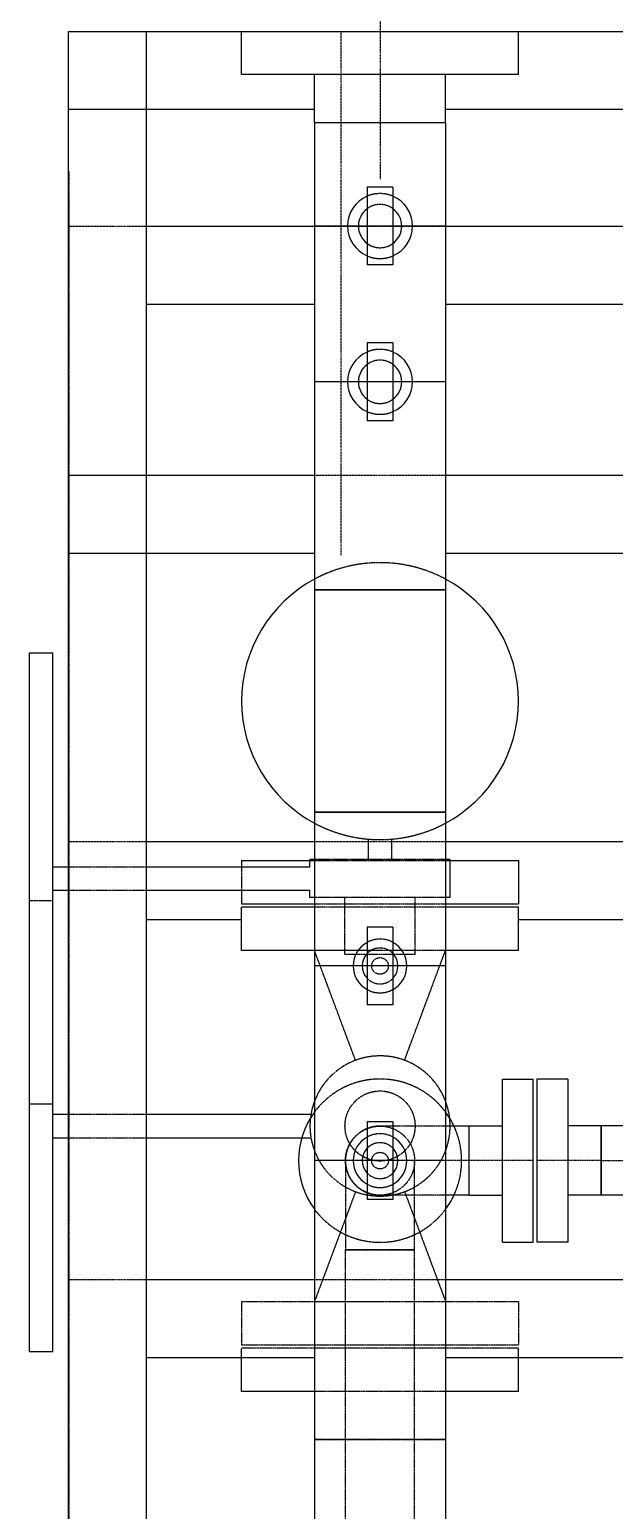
# Model space of a CAD drawing. Header units: millimetres. Extents: x -10011772 to -8149599, y 2847708 to 3434448.
# Drawn here: x -9500925 to -9499423, y 3187365 to 3191168 of the extents above; entities that cross this region are included whole.
import ezdxf

# ---------------------------------------------------------------- set-up
doc = ezdxf.new("R2010")
doc.units = ezdxf.units.MM
for name, pattern in [('DASHDOT2', [0.5, 0.25, -0.125, 0, -0.125]), ('DIVIDE2', [0.625, 0.25, -0.125, 0, -0.125, 0, -0.125]), ('HIDDEN2', [0.1875, 0.125, -0.0625])]:
    doc.linetypes.add(name, pattern=pattern)
doc.layers.add('总平面底图', color=9, linetype='Continuous')

# ---------------------------------------------------------------- blocks, each defined once
blk = doc.blocks.new('总平面底图 爆炸危险区 LOCATION I')
at = {"layer": '总平面底图', "linetype": 'DASHDOT2'}
for p, q in [((224714.9, 132007), (224714.9, 131667.7)), ((224664.8, 131185.1), (224664.8, 131857.7)), ((224315.6, 128677.7), (224315.6, 131677.7)), ((224314.9, 131607.5), (224415, 131607.5)), ((224630.7, 131607.5), (224799, 131607.5)), ((224314.9, 131287.8), (224415, 131287.8)), ((224630.7, 131287.8), (224799, 131287.8)), ((224314.9, 130817.5), (224415, 130817.5)), ((224630.7, 130817.5), (224799, 130817.5)), ((224314.9, 130255.2), (224415, 130255.2)), ((224630.7, 130255.2), (224799, 130255.2))]:
    blk.add_line(p, q, dxfattribs=at)
at = {"layer": '总平面底图', "linetype": 'Continuous'}
for p, q in [((224314.8, 131857.7), (225094.8, 131857.7)), ((224314.8, 129157.7), (224314.8, 131857.7)), ((224314.9, 129450.1), (224314.9, 131857.7)), ((224314.9, 131757.6), (224314.9, 131857.7)), ((224415, 129450.1), (224415, 131857.7)), ((224537.1, 131802.2), (224537.1, 131857.7)), ((224892.7, 131802.2), (224892.7, 131857.7)), ((224714.9, 131802.2), (224537.1, 131802.2)), ((224630.7, 131740.4), (224630.7, 131802.2)), ((224892.7, 131802.2), (224714.9, 131802.2)), ((224799, 131740.4), (224799, 131802.2)), ((224314.9, 131757.6), (224630.7, 131757.6)), ((224714.9, 131740.4), (224630.7, 131740.4)), ((224714.9, 131740.4), (224630.7, 131740.4)), ((224630.7, 131740.4), (224630.7, 131607.7)), ((224799, 131740.4), (224714.9, 131740.4)), ((224799, 131740.4), (224714.9, 131740.4)), ((224799, 131757.6), (226207.7, 131757.6)), ((224799, 131740.4), (224799, 131607.7)), ((224698.2, 131657.7), (224698.2, 131607.7)), ((224731.5, 131657.7), (224698.2, 131657.7)), ((224731.5, 131657.7), (224731.5, 131607.7)), ((224415, 131607.5), (224630.7, 131607.5)), ((224799, 131607.7), (224630.7, 131607.7)), ((224630.7, 131607.7), (224630.7, 131407.7)), ((224698.2, 131607.7), (224698.2, 131557.7)), ((224731.5, 131607.7), (224731.5, 131557.7)), ((224799, 131607.7), (224799, 131407.7)), ((224799, 131607.5), (225824.2, 131607.5)), ((224731.5, 131557.7), (224698.2, 131557.7)), ((224415, 131507.4), (224630.7, 131507.4)), ((224799, 131507.4), (225807.7, 131507.4)), ((224698.2, 131457.7), (224698.2, 131407.7)), ((224731.5, 131457.7), (224698.2, 131457.7)), ((224731.5, 131457.7), (224731.5, 131407.7)), ((224799, 131407.7), (224630.7, 131407.7)), ((224630.7, 131407.7), (224630.7, 131140.5)), ((224698.2, 131407.7), (224698.2, 131357.7)), ((224731.5, 131407.7), (224731.5, 131357.7)), ((224799, 131407.7), (224799, 131140.5)), ((224731.5, 131357.7), (224698.2, 131357.7)), ((224314.9, 131287.8), (224630.7, 131287.8)), ((224314.9, 131187.7), (224314.9, 131287.8)), ((224799, 131287.8), (225807.7, 131287.8)), ((224314.9, 131187.7), (224630.7, 131187.7)), ((224799, 131187.7), (225807.7, 131187.7)), ((224630.7, 131140.5), (224799, 131140.5)), ((224630.7, 131140.5), (224630.7, 130855)), ((224714.9, 131140.5), (224630.7, 131140.5)), ((224799, 131140.5), (224714.9, 131140.5)), ((224799, 131140.5), (224799, 130855)), ((224264.9, 130480.6), (224264.9, 131059.7)), ((224264.9, 131059.7), (224294.9, 131059.7)), ((224294.9, 130480.6), (224294.9, 131059.7)), ((224630.7, 130855), (224799, 130855)), ((224714.9, 130855), (224630.7, 130855)), ((224630.7, 130855), (224630.7, 130657.7)), ((224799, 130855), (224714.9, 130855)), ((224799, 130855), (224799, 130657.7)), ((224415, 130817.5), (224630.7, 130817.5)), ((224799, 130817.5), (225614.8, 130817.5)), ((224537.1, 130793.2), (224624.9, 130793.2)), ((224537.1, 130793.2), (224537.1, 130785.1)), ((224630.7, 130794.5), (224624.9, 130794.5)), ((224624.9, 130785.1), (224624.9, 130794.5)), ((224804.9, 130794.5), (224799, 130794.5)), ((224804.9, 130745.7), (224804.9, 130794.5)), ((224804.9, 130793.2), (224892.7, 130793.2)), ((224892.7, 130793.2), (224892.7, 130737.6)), ((224294.9, 130785.1), (224314.9, 130785.1)), ((224415, 130785.1), (224624.9, 130785.1)), ((224294.9, 130755.1), (224314.9, 130755.1)), ((224415, 130755.1), (224624.9, 130755.1)), ((224537.1, 130755.1), (224537.1, 130737.6)), ((224624.9, 130745.7), (224624.9, 130755.1)), ((224537.1, 130737.6), (224630.7, 130737.6)), ((224630.7, 130733.2), (224537.1, 130733.2)), ((224537.1, 130677.6), (224537.1, 130733.2)), ((224630.7, 130745.7), (224624.9, 130745.7)), ((224804.9, 130745.7), (224799, 130745.7)), ((224799, 130737.6), (224892.7, 130737.6)), ((224892.7, 130733.2), (224799, 130733.2)), ((224892.7, 130677.6), (224892.7, 130733.2)), ((224415, 130717.4), (224537.1, 130717.4)), ((224892.7, 130717.4), (225614.8, 130717.4)), ((224698.2, 130707.7), (224698.2, 130657.7)), ((224731.5, 130707.7), (224698.2, 130707.7)), ((224731.5, 130707.7), (224731.5, 130657.7)), ((224630.7, 130677.6), (224537.1, 130677.6)), ((224892.7, 130677.6), (224799, 130677.6)), ((224799, 130657.7), (224630.7, 130657.7)), ((224630.7, 130657.7), (224630.7, 130407.7)), ((224698.2, 130657.7), (224698.2, 130607.7)), ((224731.5, 130657.7), (224731.5, 130607.7)), ((224799, 130657.7), (224799, 130407.7)), ((224731.5, 130607.7), (224698.2, 130607.7)), ((224872, 130407.7), (224872, 130512.5)), ((224872, 130512.5), (224911.7, 130512.5)), ((224911.7, 130407.7), (224911.7, 130512.5)), ((224916.2, 130512.5), (224916.2, 130407.7)), ((224955.9, 130512.5), (224916.2, 130512.5)), ((224955.9, 130512.5), (224955.9, 130407.7)), ((224264.9, 130452.2), (224264.9, 130480.6)), ((224264.9, 130480.6), (224294.9, 130480.6)), ((224294.9, 130452.2), (224294.9, 130480.6)), ((224294.9, 130467.2), (224314.9, 130467.2)), ((224415, 130467.2), (224626.1, 130467.2)), ((224264.9, 130162.7), (224264.9, 130452.2)), ((224294.9, 130162.7), (224294.9, 130452.2)), ((224698.2, 130457.7), (224698.2, 130407.7)), ((224731.5, 130457.7), (224698.2, 130457.7)), ((224731.5, 130457.7), (224731.5, 130407.7)), ((224799, 130452.2), (224829.2, 130452.2)), ((224829.2, 130407.7), (224829.2, 130452.2)), ((224829.2, 130452.2), (224872, 130452.2)), ((224829.2, 130363.3), (224829.2, 130452.2)), ((224998.7, 130452.2), (224955.9, 130452.2)), ((224998.7, 130452.2), (224998.7, 130407.7)), ((224998.7, 130363.3), (224998.7, 130452.2)), ((225614.8, 130452.2), (224998.7, 130452.2)), ((224294.9, 130437.2), (224314.9, 130437.2)), ((224415, 130437.2), (224614.4, 130437.2)), ((224799, 130407.7), (224630.7, 130407.7)), ((224630.7, 130407.7), (224630.7, 129837.8)), ((224698.2, 130407.7), (224698.2, 130357.7)), ((224731.5, 130407.7), (224731.5, 130357.7)), ((224799, 130407.7), (224799, 129837.8)), ((224829.2, 130363.3), (224829.2, 130407.7)), ((224872, 130302.9), (224872, 130407.7)), ((224911.7, 130302.9), (224911.7, 130407.7)), ((224916.2, 130407.7), (224916.2, 130302.9)), ((224955.9, 130407.7), (224955.9, 130302.9)), ((224998.7, 130407.7), (224998.7, 130363.3)), ((224731.5, 130357.7), (224698.2, 130357.7)), ((224829.2, 130363.3), (224799, 130363.3)), ((224829.2, 130363.3), (224872, 130363.3)), ((224998.7, 130363.3), (224955.9, 130363.3)), ((225614.8, 130363.3), (224998.7, 130363.3)), ((224872, 130302.9), (224911.7, 130302.9)), ((224955.9, 130302.9), (224916.2, 130302.9)), ((224415, 130255.2), (224630.7, 130255.2)), ((224799, 130255.2), (225614.8, 130255.2)), ((224264.9, 130162.7), (224294.9, 130162.7)), ((224415, 130155.1), (224630.7, 130155.1)), ((224537.1, 130111.3), (224537.1, 130155.1)), ((224799, 130155.1), (225756.9, 130155.1)), ((224892.7, 130111.3), (224892.7, 130155.1)), ((224630.7, 130111.3), (224537.1, 130111.3)), ((224892.7, 130111.3), (224799, 130111.3))]:
    blk.add_line(p, q, dxfattribs=at)
at = {"layer": '总平面底图'}
for p, q in [((224314.9, 128057.7), (224314.9, 131857.7)), ((224314.9, 131857.7), (226514.9, 131857.7))]:
    blk.add_line(p, q, dxfattribs=at)
at = {"layer": '总平面底图', "linetype": 'HIDDEN2'}
for p, q in [((224714.9, 131140.5), (224630.7, 131140.5)), ((224799, 131140.5), (224714.9, 131140.5)), ((224630.7, 130855), (224630.7, 130855)), ((224799, 130855), (224799, 130855)), ((224699.9, 130794.5), (224699.9, 130820.5)), ((224729.9, 130794.5), (224729.9, 130820.5)), ((224624.9, 130793.2), (224714.9, 130793.2)), ((224799, 130794.5), (224630.7, 130794.5)), ((224714.9, 130793.2), (224804.9, 130793.2)), ((224314.9, 130785.1), (224415, 130785.1)), ((224537.1, 130785.1), (224537.1, 130755.1)), ((224314.9, 130755.1), (224415, 130755.1)), ((224264.9, 130741.8), (224294.9, 130741.8)), ((224799, 130745.7), (224630.7, 130745.7)), ((224630.7, 130737.6), (224714.9, 130737.6)), ((224714.9, 130733.2), (224630.7, 130733.2)), ((224669.9, 130672.6), (224669.9, 130745.7)), ((224714.9, 130737.6), (224799, 130737.6)), ((224799, 130733.2), (224714.9, 130733.2)), ((224759.9, 130672.6), (224759.9, 130745.7)), ((224799, 130677.6), (224630.7, 130677.6)), ((224714.9, 130677.6), (224630.7, 130677.6)), ((224683.4, 130536.6), (224630.7, 130677.6)), ((224799, 130677.6), (224714.9, 130677.6)), ((224746.4, 130536.6), (224799, 130677.6)), ((224759.9, 130672.6), (224669.9, 130672.6)), ((224314.9, 130467.2), (224415, 130467.2)), ((224714.9, 130452.2), (224799, 130452.2)), ((224314.9, 130437.2), (224415, 130437.2)), ((224614.4, 130437.2), (224626.1, 130437.2)), ((224670.4, 130407.7), (224670.4, 130293.4)), ((224759.3, 130293.4), (224759.3, 130407.7)), ((224683.4, 130367.9), (224630.7, 130226.9)), ((224799, 130363.3), (224714.9, 130363.3)), ((224746.4, 130367.9), (224799, 130226.9)), ((224670.4, 130293.4), (224714.9, 130293.4)), ((224670.4, 129774.1), (224670.4, 130293.4)), ((224714.9, 130293.4), (224670.4, 130293.4)), ((224714.9, 130293.4), (224759.3, 130293.4)), ((224759.3, 130293.4), (224714.9, 130293.4)), ((224759.3, 129774.1), (224759.3, 130293.4)), ((224537.1, 130226.9), (224714.9, 130226.9)), ((224537.1, 130226.9), (224537.1, 130171.3)), ((224630.7, 130226.9), (224714.9, 130226.9)), ((224714.9, 130226.9), (224799, 130226.9)), ((224714.9, 130226.9), (224892.7, 130226.9)), ((224892.7, 130226.9), (224892.7, 130171.3)), ((224537.1, 130171.3), (224714.9, 130171.3)), ((224714.9, 130166.9), (224537.1, 130166.9)), ((224537.1, 130155.1), (224537.1, 130166.9)), ((224714.9, 130171.3), (224892.7, 130171.3)), ((224892.7, 130166.9), (224714.9, 130166.9)), ((224892.7, 130155.1), (224892.7, 130166.9)), ((224714.9, 130111.3), (224630.7, 130111.3)), ((224799, 130111.3), (224714.9, 130111.3)), ((224714.9, 130049.5), (224630.7, 130049.5)), ((224630.7, 130049.5), (224714.9, 130049.5)), ((224799, 130049.5), (224714.9, 130049.5)), ((224714.9, 130049.5), (224799, 130049.5))]:
    blk.add_line(p, q, dxfattribs=at)
at = {"layer": '总平面底图', "linetype": 'DIVIDE2'}
for p, q in [((224799, 130407.7), (224714.9, 130407.7)), ((224829.2, 130407.7), (224799, 130407.7)), ((224911.7, 130407.7), (224829.2, 130407.7)), ((224829.2, 130407.7), (224829.2, 130407.7)), ((224829.2, 130407.7), (224829.2, 130407.7)), ((224998.7, 130407.7), (224916.2, 130407.7)), ((224998.7, 130407.7), (225614.8, 130407.7))]:
    blk.add_line(p, q, dxfattribs=at)
at = {"layer": '总平面底图', "linetype": 'HIDDEN2'}
for centre, radius in [((224714.9, 130657.7), 10.7), ((224714.9, 130452.2), 45), ((224714.9, 130407.7), 44.4), ((224714.9, 130407.7), 10.7)]:
    blk.add_circle(centre, radius, dxfattribs=at)
at = {"layer": '总平面底图', "linetype": 'Continuous'}
for centre, radius, start, end in [((224714.9, 131607.7), 41.7, 113.5215, 246.4785), ((224714.9, 131607.7), 41.7, 293.5215, 66.4785), ((224714.9, 131607.7), 27.8, 126.7726, 233.2274), ((224714.9, 131607.7), 27.8, 306.7726, 53.2274), ((224714.9, 131407.7), 41.7, 113.5215, 246.4785), ((224714.9, 131407.7), 41.7, 293.5215, 66.4785), ((224714.9, 131407.7), 27.8, 126.7726, 233.2274), ((224714.9, 131407.7), 27.8, 306.7726, 53.2274), ((224714.9, 130997.7), 177.8, 118.2431, 241.7569), ((224714.9, 130997.7), 177.8, 298.2431, 61.7569), ((224714.9, 130657.7), 34.5, 118.8738, 241.1262), ((224714.9, 130657.7), 34.5, 298.8738, 61.1262), ((224714.9, 130657.7), 23, 136.4125, 223.5875), ((224714.9, 130657.7), 23, 316.4125, 43.5875), ((224714.9, 130407.7), 104.8, 143.4205, 216.5795), ((224714.9, 130452.2), 90, 159.2057, 173.5898), ((224714.9, 130452.2), 90, 6.4102, 20.7943), ((224714.9, 130407.7), 104.8, 25.1027, 36.5795), ((224714.9, 130407.7), 34.5, 118.8738, 241.1262), ((224714.9, 130407.7), 34.5, 298.8738, 61.1262), ((224714.9, 130407.7), 23, 136.4125, 223.5875), ((224714.9, 130407.7), 23, 316.4125, 43.5875), ((224714.9, 130407.7), 104.8, 323.4205, 334.8973)]:
    blk.add_arc(centre, radius, start, end, dxfattribs=at)
at = {"layer": '总平面底图', "linetype": 'HIDDEN2'}
for centre, radius, start, end in [((224714.9, 131607.7), 41.7, 90, 113.5215), ((224714.9, 131607.7), 41.7, 66.4785, 90), ((224714.9, 131607.7), 27.8, 90, 126.7726), ((224714.9, 131607.7), 27.8, 53.2274, 90), ((224714.9, 131607.7), 27.8, 233.2274, 306.7726), ((224714.9, 131607.7), 41.7, 246.4785, 293.5215), ((224714.9, 131407.7), 41.7, 90, 113.5215), ((224714.9, 131407.7), 27.8, 90, 126.7726), ((224714.9, 131407.7), 41.7, 66.4785, 90), ((224714.9, 131407.7), 27.8, 53.2274, 90), ((224714.9, 131407.7), 27.8, 233.2274, 306.7726), ((224714.9, 131407.7), 41.7, 246.4785, 293.5215), ((224714.9, 130997.7), 177.8, 61.7569, 118.2431), ((224714.9, 130997.7), 177.8, 241.7569, 270), ((224714.9, 130997.7), 177.8, 270, 298.2431), ((224714.9, 130657.7), 34.5, 90, 118.8738), ((224714.9, 130657.7), 23, 90, 136.4125), ((224714.9, 130657.7), 34.5, 61.1262, 90), ((224714.9, 130657.7), 23, 43.5875, 90), ((224714.9, 130657.7), 23, 223.5875, 316.4125), ((224714.9, 130657.7), 34.5, 241.1262, 298.8738), ((224714.9, 130452.2), 90, 20.7943, 159.2057), ((224714.9, 130407.7), 104.8, 36.5795, 143.4205), ((224714.9, 130452.2), 90, 180, 6.4102), ((224714.9, 130452.2), 90, 173.5898, 180), ((224714.9, 130407.7), 44.4, 90, 270), ((224714.9, 130407.7), 104.8, 0, 25.1027), ((224714.9, 130407.7), 34.5, 90, 118.8738), ((224714.9, 130407.7), 23, 90, 136.4125), ((224714.9, 130407.7), 34.5, 61.1262, 90), ((224714.9, 130407.7), 23, 43.5875, 90), ((224714.9, 130407.7), 23, 223.5875, 316.4125), ((224714.9, 130407.7), 104.8, 334.8973, 0), ((224714.9, 130407.7), 34.5, 241.1262, 298.8738), ((224714.9, 130407.7), 104.8, 216.5795, 323.4205)]:
    blk.add_arc(centre, radius, start, end, dxfattribs=at)

msp = doc.modelspace()

# ---------------------------------------------------------------- block references
at = {"layer": '总平面底图', "xscale": 2, "yscale": 2, "zscale": 2}
msp.add_blockref('总平面底图 爆炸危险区 LOCATION I', (-9949454.3, 2927447.9), dxfattribs=at)

doc.saveas('drawing.dxf')
